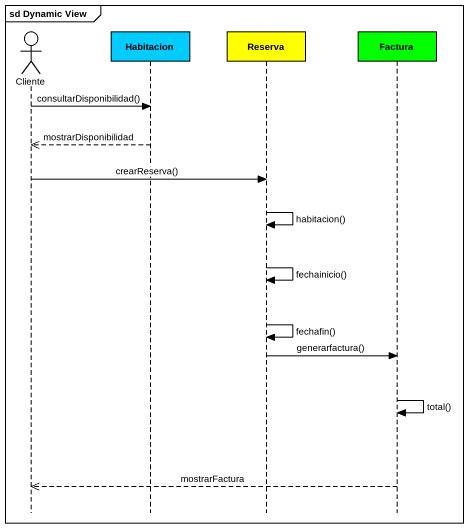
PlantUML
@startuml
mainframe sd Dynamic View
hide footbox
actor Cliente
participant Habitacion #00CCFF
participant Reserva #FFFF00
participant Factura #00FF00

Cliente -> Habitacion : consultarDisponibilidad()
Habitacion -->> Cliente : mostrarDisponibilidad
Cliente -> Reserva : crearReserva()
Reserva -> Reserva : habitacion()
Reserva -> Reserva : fechainicio()
Reserva -> Reserva : fechafin()
Reserva -> Factura : generarfactura()
Factura -> Factura : total()
Factura -->> Cliente : mostrarFactura
@enduml
